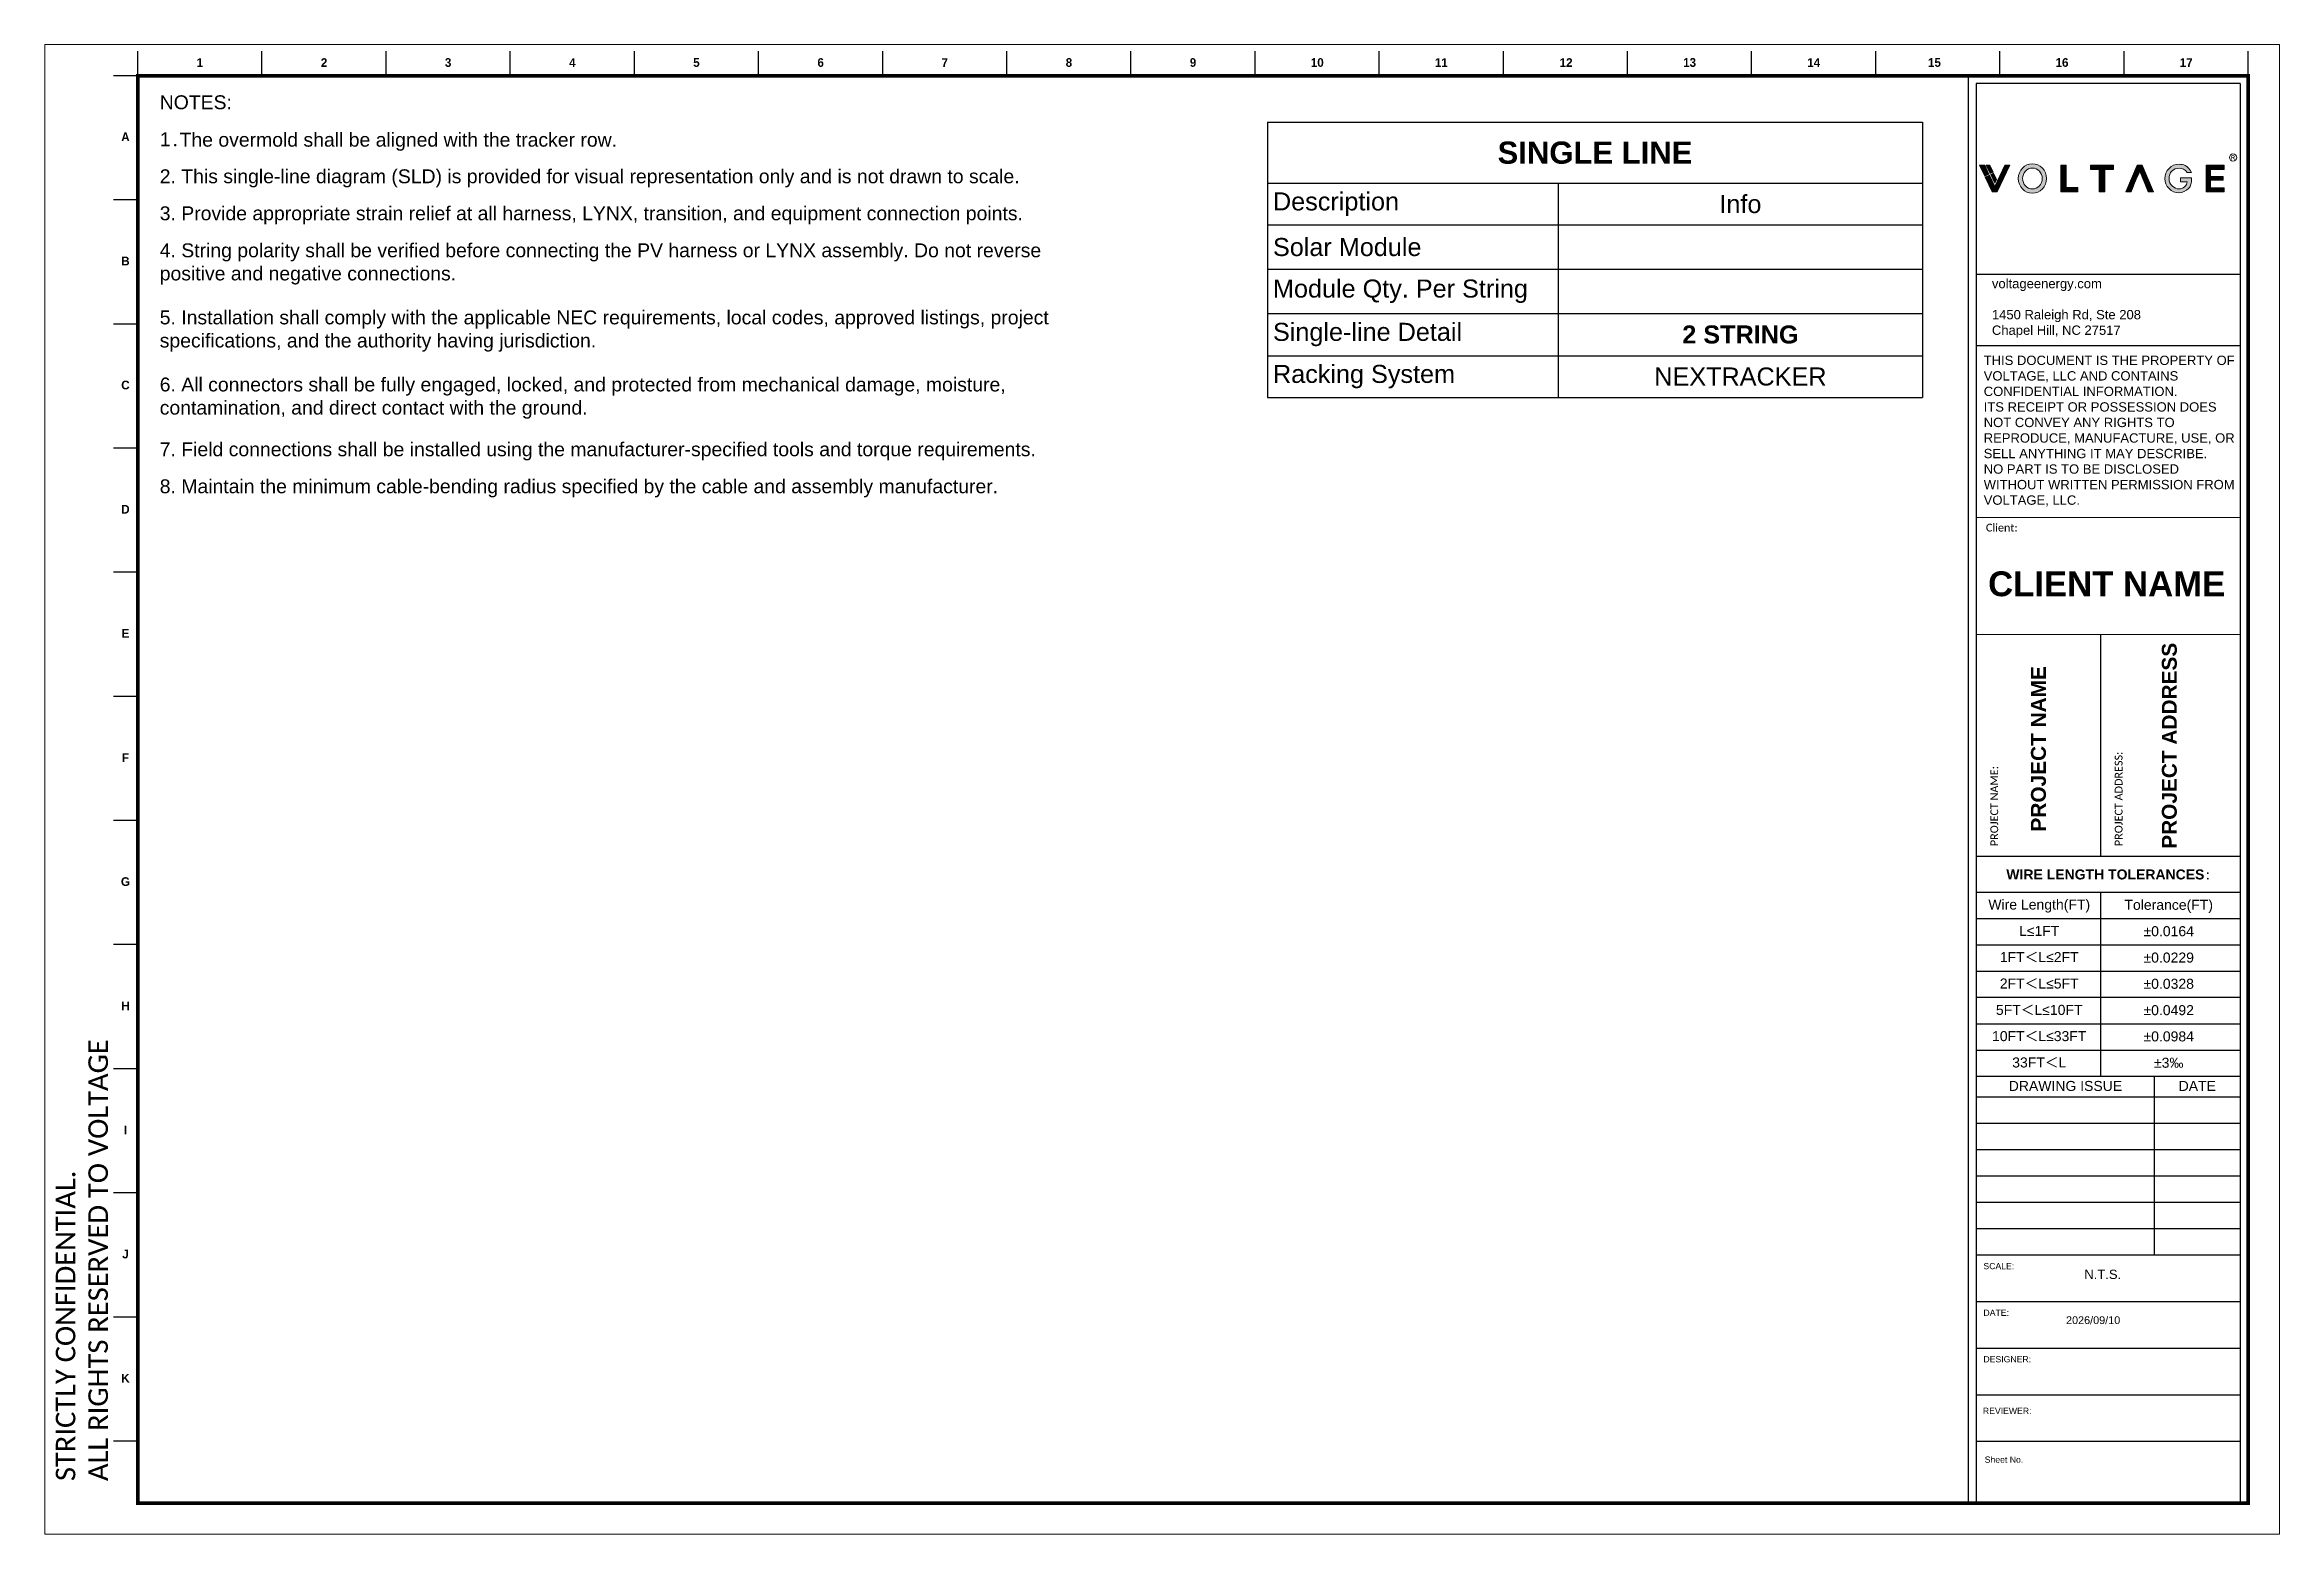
# Model space of a CAD drawing. Header units: millimetres. Extents: x 5106 to 6716, y 1990 to 3063.
import ezdxf
from ezdxf.enums import TextEntityAlignment as Align

# ---------------------------------------------------------------- set-up
doc = ezdxf.new("R2010")
doc.units = ezdxf.units.MM
doc.layers.get('DEFPOINTS').update_dxf_attribs({"lineweight": 0})
doc.layers.add('_TCH_MASK', color=7, linetype='Continuous', lineweight=0)
doc.layers.add('G-ANNO-TEXT', color=231, linetype='Continuous', lineweight=30)
for name, color, linetype in [('_U+56FE_U+5C42 1', 7, 'Continuous'), ('TB-FRAME', 7, 'Continuous'), ('TB-TEXT', 7, 'Continuous'), ('tb-tick-50', 5, 'Continuous')]:
    doc.layers.add(name, color=color, linetype=linetype)
doc.styles.add('Arial', font='arial.ttf', dxfattribs={"height": 1.05})
doc.styles.add('Arial_3', font='arial.ttf', dxfattribs={"height": 1.225})
doc.styles.add('Arial_4', font='arial.ttf', dxfattribs={"height": 1.25})
doc.styles.add('B140', font='bold.shx', dxfattribs={"height": 5.6})
doc.styles.add('Bold', font='arialbd.ttf', dxfattribs={"height": 18})
doc.styles.add('CALIBRI', font='calibri.ttf', dxfattribs={"height": 0.125})
doc.styles.get("Standard").update_dxf_attribs({"font": 'arial.ttf'})

# ---------------------------------------------------------------- blocks, each defined once
blk = doc.blocks.new('Frame1')
at = {"layer": '_U+56FE_U+5C42 1', "true_color": 0x003c70}
h = blk.add_hatch(color=156, dxfattribs=at)
h.dxf.hatch_style = 2
h.paths.add_polyline_path([(6503.5, 2968.7), (6506.5, 2970.1), (6503.5, 2976.6), (6499.8, 2976.6)])
h = blk.add_hatch(color=156, dxfattribs=at)
h.dxf.hatch_style = 2
h.paths.add_polyline_path([(6506.9, 2969.3), (6503.9, 2967.9), (6508.9, 2957.3), (6512.5, 2957.3), (6521.7, 2976.6), (6518, 2976.6), (6510.7, 2961.3)])
h = blk.add_hatch(color=156, dxfattribs=at)
h.dxf.hatch_style = 2
h.paths.add_polyline_path([(6507.5, 2970.5), (6509.5, 2971.5), (6507.1, 2976.6), (6504.6, 2976.6)])
h = blk.add_hatch(color=156, dxfattribs=at)
h.dxf.hatch_style = 2
h.paths.add_polyline_path([(6507.9, 2969.8), (6509.9, 2970.7), (6512, 2966.2), (6510.7, 2963.7)])
h = blk.add_hatch(color=156, dxfattribs=at)
h.dxf.hatch_style = 2
edge = h.paths.add_edge_path()
edge.add_spline(control_points=[(6537.9, 2977.6), (6532.3, 2977.6), (6527.7, 2972.8), (6527.7, 2966.9), (6527.7, 2961.1), (6532.3, 2956.3), (6537.9, 2956.3), (6543.5, 2956.3), (6548.1, 2961.1), (6548.1, 2966.9), (6548.1, 2972.8), (6543.5, 2977.6), (6537.9, 2977.6)], knot_values=[0, 0, 0, 0, 1, 1, 1, 2, 2, 2, 3, 3, 3, 4, 4, 4, 4], degree=3, periodic=0)
edge = h.paths.add_edge_path()
edge.add_spline(control_points=[(6537.9, 2959.4), (6534, 2959.4), (6530.8, 2962.8), (6530.8, 2966.9), (6530.8, 2971.1), (6534, 2974.5), (6537.9, 2974.5), (6541.8, 2974.5), (6545, 2971.1), (6545, 2966.9), (6545, 2962.8), (6541.8, 2959.4), (6537.9, 2959.4)], knot_values=[0, 0, 0, 0, 1, 1, 1, 2, 2, 2, 3, 3, 3, 4, 4, 4, 4], degree=3, periodic=0)
h = blk.add_hatch(color=156, dxfattribs=at)
h.dxf.hatch_style = 2
h.paths.add_polyline_path([(6570.6, 2960.5), (6570.6, 2957.3), (6558.4, 2957.3), (6558.4, 2976.6), (6562.2, 2976.6), (6562.2, 2960.5)])
h = blk.add_hatch(color=156, dxfattribs=at)
h.dxf.hatch_style = 2
h.paths.add_polyline_path([(6596.3, 2973.4), (6590, 2973.4), (6590, 2957.3), (6586.1, 2957.3), (6586.1, 2973.4), (6579.8, 2973.4), (6579.8, 2976.6), (6596.3, 2976.6)])
h = blk.add_hatch(color=156, dxfattribs=at)
h.dxf.hatch_style = 2
edge = h.paths.add_edge_path()
edge.add_spline(control_points=[(6615.2, 2972.2), (6615.8, 2973.5), (6608.9, 2957.3), (6608.9, 2957.3), (6608.9, 2957.3), (6605.3, 2957.3), (6605.3, 2957.3), (6605.3, 2957.3), (6613.4, 2976.6), (6613.4, 2976.6), (6613.4, 2976.6), (6617, 2976.6), (6617, 2976.6), (6617, 2976.6), (6625.1, 2957.3), (6625.1, 2957.3), (6625.1, 2957.3), (6621.4, 2957.3), (6621.4, 2957.3), (6621.4, 2957.3), (6615.2, 2972.2), (6615.2, 2972.2)], knot_values=[0, 0, 0, 0, 1, 1, 1, 2, 2, 2, 3, 3, 3, 4, 4, 4, 5, 5, 5, 6, 6, 6, 7, 7, 7, 7], degree=3, periodic=0)
h = blk.add_hatch(color=156, dxfattribs=at)
h.dxf.hatch_style = 2
edge = h.paths.add_edge_path()
edge.add_spline(control_points=[(6644.5, 2967.4), (6644.5, 2967.4), (6652.6, 2967.4), (6652.6, 2967.4), (6652.6, 2967.4), (6652.6, 2966.7), (6652.6, 2966.7), (6652.6, 2965.3), (6652.4, 2963.9), (6652.1, 2962.8), (6651.8, 2961.7), (6651.2, 2960.8), (6650.4, 2959.8), (6648.5, 2957.8), (6646.2, 2956.7), (6643.4, 2956.7), (6640.6, 2956.7), (6638.2, 2957.7), (6636.3, 2959.7), (6634.3, 2961.7), (6633.3, 2964.1), (6633.3, 2966.9), (6633.3, 2969.8), (6634.3, 2972.2), (6636.3, 2974.2), (6638.3, 2976.2), (6640.8, 2977.2), (6643.6, 2977.2), (6645.2, 2977.2), (6646.6, 2976.9), (6648, 2976.3), (6649.2, 2975.7), (6651.8, 2973.7), (6652.4, 2971.3), (6652.4, 2971.3), (6649.5, 2971.3), (6649.5, 2971.3), (6647.9, 2973.5), (6646, 2974.4), (6643.7, 2974.4), (6641.6, 2974.4), (6639.8, 2973.7), (6638.4, 2972.3), (6637, 2970.9), (6636.3, 2969.1), (6636.3, 2966.9), (6636.3, 2964.7), (6637.1, 2962.9), (6638.7, 2961.5), (6640.2, 2960.2), (6641.8, 2959.5), (6643.5, 2959.5), (6644.9, 2959.5), (6646.3, 2960), (6647.4, 2961), (6648.6, 2962), (6649.3, 2963.2), (6649.4, 2964.6), (6649.4, 2964.6), (6644.5, 2964.6), (6644.5, 2964.6), (6644.5, 2964.6), (6644.5, 2967.4), (6644.5, 2967.4)], knot_values=[0, 0, 0, 0, 1, 1, 1, 2, 2, 2, 3, 3, 3, 4, 4, 4, 5, 5, 5, 6, 6, 6, 7, 7, 7, 8, 8, 8, 9, 9, 9, 10, 10, 10, 11, 11, 11, 12, 12, 12, 13, 13, 13, 14, 14, 14, 15, 15, 15, 16, 16, 16, 17, 17, 17, 18, 18, 18, 19, 19, 19, 20, 20, 20, 21, 21, 21, 21], degree=3, periodic=0)
h = blk.add_hatch(color=156, dxfattribs=at)
h.dxf.hatch_style = 2
h.paths.add_polyline_path([(6676.1, 2973.5), (6676.1, 2976.6), (6666.1, 2976.6), (6663, 2976.6), (6663, 2973.5), (6663, 2968.4), (6663, 2965.7), (6663, 2960.2), (6663, 2957.3), (6666.1, 2957.3), (6676.1, 2957.3), (6676.1, 2960.2), (6666.1, 2960.2), (6666.1, 2965.7), (6675.4, 2965.7), (6675.4, 2968.4), (6666.1, 2968.4), (6666.1, 2973.5)])
at = {"color": 0}
for p, q in [((6491.7, 3041), (6491.7, 2012.4)), ((6687.6, 3035.3), (6497.4, 3035.3)), ((6497.4, 3035.3), (6497.4, 2012.4)), ((6687.6, 3035.3), (6687.6, 2012.4)), ((6497.4, 2898), (6687.8, 2898)), ((6497.4, 2846.7), (6687.8, 2846.7)), ((6687.6, 2478.4), (6497.4, 2478.4)), ((6687.6, 2452.5), (6497.4, 2452.5)), ((6687.6, 2433.5), (6497.4, 2433.5)), ((6687.6, 2414.6), (6497.4, 2414.6)), ((6687.6, 2395.6), (6497.4, 2395.6)), ((6687.6, 2395.6), (6497.4, 2395.6)), ((6687.6, 2376.7), (6497.4, 2376.7)), ((6687.6, 2357.7), (6497.4, 2357.7)), ((6687.6, 2338.7), (6497.4, 2338.7)), ((6687.6, 2319.8), (6497.4, 2319.8)), ((6687.6, 2319.8), (6497.4, 2319.8)), ((6625.7, 2319.8), (6625.7, 2191.3)), ((6687.6, 2305), (6497.4, 2305)), ((6687.6, 2286.1), (6497.4, 2286.1)), ((6687.6, 2267.1), (6497.4, 2267.1)), ((6687.6, 2248.1), (6497.4, 2248.1)), ((6687.6, 2229.2), (6497.4, 2229.2)), ((6687.6, 2210.2), (6497.4, 2210.2)), ((6497.4, 2191.3), (6687.6, 2191.3)), ((6497.4, 2191.3), (6687.8, 2191.3)), ((6497.4, 2157.7), (6687.6, 2157.7)), ((6497.4, 2124.2), (6687.6, 2124.2)), ((6497.4, 2090.6), (6687.6, 2090.6)), ((6497.4, 2057.1), (6687.6, 2057.1))]:
    blk.add_line(p, q, dxfattribs=at)
for points in [[(6587.1, 2478.4), (6587.1, 2638.5)], [(6587.1, 2319.8), (6587.1, 2452.5)]]:
    blk.add_lwpolyline(points)
at = {"layer": '_U+56FE_U+5C42 1', "lineweight": 0}
for points in [[(6503.5, 2968.7), (6506.5, 2970.1), (6503.5, 2976.6), (6499.8, 2976.6), (6503.5, 2968.7)], [(6506.9, 2969.3), (6503.9, 2967.9), (6508.9, 2957.3), (6512.5, 2957.3), (6521.7, 2976.6), (6518, 2976.6), (6510.7, 2961.3), (6506.9, 2969.3)], [(6507.5, 2970.5), (6509.5, 2971.5), (6507.1, 2976.6), (6504.6, 2976.6), (6507.5, 2970.5)], [(6507.9, 2969.8), (6509.9, 2970.7), (6512, 2966.2), (6510.7, 2963.7), (6507.9, 2969.8)], [(6570.6, 2960.5), (6570.6, 2957.3), (6558.4, 2957.3), (6558.4, 2976.6), (6562.2, 2976.6), (6562.2, 2960.5), (6570.6, 2960.5)], [(6596.3, 2973.4), (6590, 2973.4), (6590, 2957.3), (6586.1, 2957.3), (6586.1, 2973.4), (6579.8, 2973.4), (6579.8, 2976.6), (6596.3, 2976.6), (6596.3, 2973.4)], [(6676.1, 2973.5), (6676.1, 2976.6), (6666.1, 2976.6), (6663, 2976.6), (6663, 2973.5), (6663, 2968.4), (6663, 2965.7), (6663, 2960.2), (6663, 2957.3), (6666.1, 2957.3), (6676.1, 2957.3), (6676.1, 2960.2), (6666.1, 2960.2), (6666.1, 2965.7), (6675.4, 2965.7), (6675.4, 2968.4), (6666.1, 2968.4), (6666.1, 2973.5), (6676.1, 2973.5)]]:
    blk.add_lwpolyline(points, dxfattribs=at)
at = {"layer": '_U+56FE_U+5C42 1', "color": 156, "lineweight": 0, "true_color": 0x003c70}
blk.add_open_spline([(6685.1, 2982.1), (6685.1, 2980.6), (6683.9, 2979.4), (6682.4, 2979.4), (6681, 2979.4), (6679.8, 2980.6), (6679.8, 2982.1), (6679.8, 2983.5), (6681, 2984.7), (6682.4, 2984.7), (6683.9, 2984.7), (6685.1, 2983.5), (6685.1, 2982.1)], degree=3, knots=[0, 0, 0, 0, 1, 1, 1, 2, 2, 2, 3, 3, 3, 4, 4, 4, 4], dxfattribs=at)
at = {"layer": '_U+56FE_U+5C42 1', "lineweight": 0}
for points, knots in [([(6537.9, 2977.6), (6532.3, 2977.6), (6527.7, 2972.8), (6527.7, 2966.9), (6527.7, 2961.1), (6532.3, 2956.3), (6537.9, 2956.3), (6543.5, 2956.3), (6548.1, 2961.1), (6548.1, 2966.9), (6548.1, 2972.8), (6543.5, 2977.6), (6537.9, 2977.6)], [0, 0, 0, 0, 1, 1, 1, 2, 2, 2, 3, 3, 3, 4, 4, 4, 4]), ([(6537.9, 2959.4), (6534, 2959.4), (6530.8, 2962.8), (6530.8, 2966.9), (6530.8, 2971.1), (6534, 2974.5), (6537.9, 2974.5), (6541.8, 2974.5), (6545, 2971.1), (6545, 2966.9), (6545, 2962.8), (6541.8, 2959.4), (6537.9, 2959.4)], [0, 0, 0, 0, 1, 1, 1, 2, 2, 2, 3, 3, 3, 4, 4, 4, 4]), ([(6615.2, 2972.2), (6615.8, 2973.5), (6608.9, 2957.3), (6608.9, 2957.3), (6608.9, 2957.3), (6605.3, 2957.3), (6605.3, 2957.3), (6605.3, 2957.3), (6613.4, 2976.6), (6613.4, 2976.6), (6613.4, 2976.6), (6617, 2976.6), (6617, 2976.6), (6617, 2976.6), (6625.1, 2957.3), (6625.1, 2957.3), (6625.1, 2957.3), (6621.4, 2957.3), (6621.4, 2957.3), (6621.4, 2957.3), (6615.2, 2972.2), (6615.2, 2972.2)], [0, 0, 0, 0, 1, 1, 1, 2, 2, 2, 3, 3, 3, 4, 4, 4, 5, 5, 5, 6, 6, 6, 7, 7, 7, 7]), ([(6644.5, 2967.4), (6644.5, 2967.4), (6652.6, 2967.4), (6652.6, 2967.4), (6652.6, 2967.4), (6652.6, 2966.7), (6652.6, 2966.7), (6652.6, 2965.3), (6652.4, 2963.9), (6652.1, 2962.8), (6651.8, 2961.7), (6651.2, 2960.8), (6650.4, 2959.8), (6648.5, 2957.8), (6646.2, 2956.7), (6643.4, 2956.7), (6640.6, 2956.7), (6638.2, 2957.7), (6636.3, 2959.7), (6634.3, 2961.7), (6633.3, 2964.1), (6633.3, 2966.9), (6633.3, 2969.8), (6634.3, 2972.2), (6636.3, 2974.2), (6638.3, 2976.2), (6640.8, 2977.2), (6643.6, 2977.2), (6645.2, 2977.2), (6646.6, 2976.9), (6648, 2976.3), (6649.2, 2975.7), (6651.8, 2973.7), (6652.4, 2971.3), (6652.4, 2971.3), (6649.5, 2971.3), (6649.5, 2971.3), (6647.9, 2973.5), (6646, 2974.4), (6643.7, 2974.4), (6641.6, 2974.4), (6639.8, 2973.7), (6638.4, 2972.3), (6637, 2970.9), (6636.3, 2969.1), (6636.3, 2966.9), (6636.3, 2964.7), (6637.1, 2962.9), (6638.7, 2961.5), (6640.2, 2960.2), (6641.8, 2959.5), (6643.5, 2959.5), (6644.9, 2959.5), (6646.3, 2960), (6647.4, 2961), (6648.6, 2962), (6649.3, 2963.2), (6649.4, 2964.6), (6649.4, 2964.6), (6644.5, 2964.6), (6644.5, 2964.6), (6644.5, 2964.6), (6644.5, 2967.4), (6644.5, 2967.4)], [0, 0, 0, 0, 1, 1, 1, 2, 2, 2, 3, 3, 3, 4, 4, 4, 5, 5, 5, 6, 6, 6, 7, 7, 7, 8, 8, 8, 9, 9, 9, 10, 10, 10, 11, 11, 11, 12, 12, 12, 13, 13, 13, 14, 14, 14, 15, 15, 15, 16, 16, 16, 17, 17, 17, 18, 18, 18, 19, 19, 19, 20, 20, 20, 21, 21, 21, 21])]:
    blk.add_open_spline(points, degree=3, knots=knots, dxfattribs=at)
at = {"layer": 'DEFPOINTS', "color": 4, "linetype": 'Continuous', "flags": 128}
blk.add_lwpolyline([(5105.7, 1990), (5105.7, 3063.4), (6715.8, 3063.4), (6715.8, 1990)], close=True, dxfattribs=at)
at = {"layer": 'DEFPOINTS'}
for p in [(6676, 3049.1), (5195.2, 2034.7)]:
    blk.add_point(p, dxfattribs=at)
at = {"layer": 'TB-FRAME', "linetype": 'Continuous', "lineweight": 0}
for p, q in [((6497.4, 2722.6), (6687.8, 2722.6)), ((6497.4, 2638.5), (6687.8, 2638.5))]:
    blk.add_line(p, q, dxfattribs=at)
at = {"layer": 'TB-FRAME', "const_width": 2.68}
blk.add_lwpolyline([(5172.8, 3041), (6693.4, 3041), (6693.4, 2012.4), (5172.8, 2012.4)], close=True, dxfattribs=at)
at = {"layer": 'tb-tick-50', "flags": 128}
for points in [[(5172.8, 3041), (5172.8, 3058.7)], [(5262.2, 3041), (5262.2, 3058.7)], [(5351.7, 3041), (5351.7, 3058.7)], [(5441.1, 3041), (5441.1, 3058.7)], [(5530.6, 3041), (5530.6, 3058.7)], [(5620, 3041), (5620, 3058.7)], [(5709.5, 3041), (5709.5, 3058.7)], [(5798.9, 3041), (5798.9, 3058.7)], [(5888.4, 3041), (5888.4, 3058.7)], [(5977.8, 3041), (5977.8, 3058.7)], [(6067.3, 3041), (6067.3, 3058.7)], [(6156.7, 3041), (6156.7, 3058.7)], [(6246.2, 3041), (6246.2, 3058.7)], [(6335.6, 3041), (6335.6, 3058.7)], [(6425.1, 3041), (6425.1, 3058.7)], [(6514.5, 3041), (6514.5, 3058.7)], [(6604, 3041), (6604, 3058.7)], [(6693.4, 3041), (6693.4, 3058.7)], [(5172.8, 3041), (5155.2, 3041)], [(5172.8, 2951.6), (5155.2, 2951.6)], [(5172.8, 2862.1), (5155.2, 2862.1)], [(5172.8, 2772.7), (5155.2, 2772.7)], [(5172.8, 2683.2), (5155.2, 2683.2)], [(5172.8, 2593.8), (5155.2, 2593.8)], [(5172.8, 2504.3), (5155.2, 2504.3)], [(5172.8, 2414.9), (5155.2, 2414.9)], [(5172.8, 2325.4), (5155.2, 2325.4)], [(5172.8, 2236), (5155.2, 2236)], [(5172.8, 2146.5), (5155.2, 2146.5)], [(5172.8, 2057.1), (5155.2, 2057.1)]]:
    blk.add_lwpolyline(points, dxfattribs=at)
blk.add_text('Sheet No.', height=4.47).set_placement((6503.5, 2041.6))
at = {"insert": (6591.4, 2674.8), "char_height": 17.905, "attachment_point": 5, "style": 'Arial'}
blk.add_mtext_dynamic_manual_height_columns('{\\fArial|b1|i0|c134|p34;CLIENT NAME}', width=205.012, gutter_width=5.25, heights=[16.9], dxfattribs=at)
at = {"char_height": 10.743, "attachment_point": 5, "rotation": 90, "style": 'Arial'}
for s, insert in [('{\\fArial|b1|i0|c134|p34;PROJECT ADDRESS}', (6636.6, 2558.2)), ('{\\fArial|b1|i0|c134|p34;PROJECT NAME}', (6542.3, 2556))]:
    blk.add_mtext_dynamic_manual_height_columns(s, width=200, gutter_width=5.25, heights=[-11.1], dxfattribs=dict(at, insert=insert))
at = {"color": 0, "attachment_point": 2, "line_spacing_factor": 0.941778, "style": 'Arial_4'}
for s, insert, char_height, width in [('{\\fArial|b1|i0|c134|p34;WIRE LENGTH TOLERANCES\\fSimSun|b1|i0|c134|p2;:}', (6592.9, 2469.1), 7.212, 186.989), ('Wire Length(FT)', (6542.8, 2447.4), 7.212, 186.989), ('Tolerance(FT)', (6636.1, 2447.2), 7.212, 186.989), ('L≤1FT', (6542.8, 2428.4), 7.21, 186.989), ('±0.0164', (6636.1, 2428.2), 7.21, 186.989), ('1FT{\\fSimSun|b0|i0|c134|p2;＜}L≤2FT', (6542.8, 2409.5), 7.212, 186.989), ('±0.0229', (6636.1, 2409.2), 7.21, 186.989), ('2FT{\\fSimSun|b0|i0|c134|p2;＜}L≤5FT', (6542.8, 2390.5), 7.212, 186.989), ('±0.0328', (6636.1, 2390.3), 7.21, 186.989), ('5FT{\\fSimSun|b0|i0|c134|p2;＜}L≤10FT', (6542.8, 2371.5), 7.212, 186.989), ('±0.0492', (6636.1, 2371.3), 7.21, 186.989), ('10FT{\\fSimSun|b0|i0|c134|p2;＜}L≤33FT', (6542.8, 2352.6), 7.212, 186.989), ('±0.0984', (6636.1, 2352.4), 7.21, 186.989), ('33FT{\\fSimSun|b0|i0|c134|p2;＜}L', (6542.8, 2333.6), 7.212, 186.989), ('±3‰', (6636.1, 2333.4), 7.21, 186.989), ('DRAWING ISSUE', (6561.7, 2316.7), 7.212, 186.989), ('DATE', (6656.7, 2316.7), 7.21, 32.051)]:
    blk.add_mtext(s, dxfattribs=dict(at, insert=insert, char_height=char_height, width=width))
at = {"color": 18, "true_color": 0x000000, "insert": (5113.7, 2028.4), "char_height": 16.101, "width": 328.439, "attachment_point": 1, "rotation": 90, "style": 'Arial'}
blk.add_mtext('{\\fCalibri|b0|i0|c134|p34;\\H0.875x;\\C256;STRICTLY CONFIDENTIAL.\\PALL RIGHTS RESERVED TO VOLTAGE}', dxfattribs=at)
at = {"color": 0, "attachment_point": 1, "style": 'Arial'}
for s, insert, char_height, width in [('SCALE:', (6502.6, 2185.5), 4.47, 45.752), ('N.T.S.', (6575.3, 2180.7), 6.71, 101.99), ('DATE:', (6502.6, 2151.9), 4.47, 45.752), ('DESIGNER:', (6502.6, 2118.4), 4.47, 45.752), ('REVIEWER:', (6502.2, 2081.2), 4.47, 68.083)]:
    blk.add_mtext(s, dxfattribs=dict(at, insert=insert, char_height=char_height, width=width))
at = {"insert": (6562.1, 2147.1), "char_height": 5.59, "width": 38.447, "attachment_point": 1}
blk.add_mtext('2026/09/10', dxfattribs=at)
at = {"style": 'CALIBRI'}
for tag, height, p in [('DESIGNER', 5.59, (6559.3, 2118.6)), ('REVIEWER', 5.59, (6559.3, 2085)), ('PAGE', 11.6, (6561.3, 2048.7))]:
    blk.add_attdef(tag, text='', height=height, dxfattribs=at).set_placement(p, align=Align.TOP_LEFT)
at = {"layer": '_U+56FE_U+5C42 1', "color": 156, "lineweight": 0, "true_color": 0x003c70, "insert": (6680.9, 2980.6), "char_height": 3.029, "attachment_point": 7}
blk.add_mtext('\\fArial|b1|i0|c0|p34;\\W1;R', dxfattribs=at)
at = {"layer": 'G-ANNO-TEXT', "color": 7, "insert": (6508.7, 2894.6), "char_height": 6.714, "width": 182.306, "attachment_point": 1, "style": 'Arial_3'}
blk.add_mtext('voltageenergy.com\\P\\P1450 Raleigh Rd, Ste 208\\PChapel Hill, NC 27517', dxfattribs=at)
at = {"layer": 'G-ANNO-TEXT', "color": 0, "insert": (6502.8, 2850.5), "char_height": 6.7142, "width": 180.276, "attachment_point": 1, "style": 'Arial_3'}
blk.add_mtext(' \\PTHIS DOCUMENT IS THE PROPERTY OF VOLTAGE, LLC AND CONTAINS CONFIDENTIAL INFORMATION. \\PITS RECEIPT OR POSSESSION DOES NOT CONVEY ANY RIGHTS TO REPRODUCE, MANUFACTURE, USE, OR SELL ANYTHING IT MAY DESCRIBE. \\PNO PART IS TO BE DISCLOSED WITHOUT WRITTEN PERMISSION FROM VOLTAGE, LLC.', dxfattribs=at)
at = {"layer": 'TB-TEXT', "style": 'CALIBRI'}
for s, p in [('PROJECT ADDRESS:', (6597.2, 2485.9)), ('PROJECT NAME:', (6507.6, 2485.9))]:
    blk.add_text(s, height=5.595, rotation=90, dxfattribs=at).set_placement(p, align=Align.TOP_LEFT)
at = {"layer": 'TB-TEXT', "insert": (6504.4, 2718.2), "char_height": 5.6, "width": 630.318, "attachment_point": 1, "style": 'CALIBRI'}
blk.add_mtext('Client:', dxfattribs=at)
at = {"layer": 'tb-tick-50', "char_height": 6.26, "attachment_point": 5, "style": 'B140'}
for s, insert, width in [('1', (5217.5, 3050.5), 89.448), ('2', (5307, 3050.5), 89.448), ('3', (5396.4, 3050.5), 89.448), ('4', (5485.9, 3050.5), 89.448), ('5', (5575.3, 3050.5), 89.448), ('6', (5664.8, 3050.5), 89.448), ('7', (5754.2, 3050.5), 89.448), ('8', (5843.7, 3050.5), 89.448), ('9', (5933.1, 3050.5), 89.448), ('10', (6022.6, 3050.5), 89.448), ('11', (6112, 3050.5), 89.448), ('12', (6201.9, 3050.5), 89.448), ('13', (6290.9, 3050.5), 89.448), ('14', (6380.3, 3050.5), 89.448), ('15', (6467.3, 3050.5), 89.448), ('16', (6559.2, 3050.5), 89.448), ('17', (6648.7, 3050.5), 89.448), ('A', (5163.9, 2997), 17.645), ('B', (5163.9, 2907.5), 17.645), ('C', (5163.9, 2818.1), 17.645), ('D', (5163.9, 2728.6), 17.645), ('E', (5163.9, 2639.2), 17.645), ('F', (5163.9, 2549.7), 17.645), ('G', (5163.9, 2460.3), 17.645), ('H', (5163.9, 2370.8), 17.645), ('I', (5164, 2281.4), 17.645), ('J', (5163.9, 2191.9), 17.645), ('K', (5163.9, 2102.5), 17.645)]:
    blk.add_mtext(s, dxfattribs=dict(at, insert=insert, width=width))
blk = doc.blocks.new('SLD_NOTES')
at = {"insert": (0, 0), "char_height": 10, "attachment_point": 1}
blk.add_mtext_dynamic_manual_height_columns('\\pxsm0.8;{\\fArial|b0|i0|c0|p34;NOTES:\\P\\P1\\fSimSun|b0|i0|c134|p2;.\\P\\P\\fArial|b0|i0|c0|p34;2. This single-line diagram (SLD) is provided for visual representation only and is not drawn to scale.\\P\\P3. Provide appropriate strain relief at all harness, LYNX, transition, and equipment connection points.\\P\\P\\psm1;4. String polarity shall be verified before connecting the PV harness or LYNX assembly. Do not reverse positive and\\fArial|b0|i0|c134|p34; \\fArial|b0|i0|c0|p34;negative connections.\\P\\psm0.9;\\P\\psm1;5. Installation shall comply with the applicable NEC requirements,\\fArial|b0|i0|c134|p34; \\fArial|b0|i0|c0|p34;local codes, approved listings, project specifications, and the authority having jurisdiction.\\P\\psm0.9;\\P\\psm1;6. All connectors shall be fully engaged, locked, and protected from mechanical damage, moisture,\\fArial|b0|i0|c134|p34; \\fArial|b0|i0|c0|p34;contamination, and direct\\fArial|b0|i0|c134|p34; \\fArial|b0|i0|c0|p34;contact with the ground.\\P\\psm0.8;\\P7. Field connections shall be installed using the manufacturer-specified tools and torque requirements.\\P\\P8. Maintain the minimum cable-bending radius specified by the cable and assembly manufacturer.}', width=644.632, gutter_width=12.5, heights=[-291], dxfattribs=at)
blk.add_attdef('NOTE1', (14.3, -37), '', height=10)
blk = doc.blocks.new('*T19')
at = {"layer": '_TCH_MASK', "color": 0, "linetype": 'ByBlock', "lineweight": -2, "transparency": 16777216}
for p, q in [((0, 0), (472, 0)), ((0, 0), (0, -198.4)), ((472, 0), (472, -198.4)), ((0, -44.1), (472, -44.1)), ((209.6, -44.1), (209.6, -198.4)), ((0, -74.1), (472, -74.1)), ((0, -106), (472, -106)), ((0, -137.9), (472, -137.9)), ((0, -168.4), (472, -168.4)), ((0, -198.4), (472, -198.4))]:
    blk.add_line(p, q, dxfattribs=at)
at = {"layer": '_TCH_MASK', "color": 0, "transparency": 16777216, "insert": (236, -22.1), "char_height": 16, "width": 463.93, "attachment_point": 5, "style": 'Bold'}
blk.add_mtext('SINGLE LINE', dxfattribs=at)
at = {"layer": '_TCH_MASK', "color": 0, "transparency": 16777216, "char_height": 13}
for s, insert, width, attachment_point in [('Description', (4, -59.1), 201.522, 4), ('Info', (340.8, -59.1), 254.308, 5), ('Solar Module', (4, -90.1), 201.522, 4), ('Module Qty. Per String', (4, -121.9), 201.522, 4), ('Single-line Detail', (4, -153.1), 201.522, 4), ('{\\fArial|b1|i0|c134|p34;2 STRING}', (340.8, -153.1), 254.308, 5), ('Racking System', (4, -183.4), 201.522, 4), ('NEXTRACKER', (340.8, -183.4), 254.308, 5)]:
    blk.add_mtext(s, dxfattribs=dict(at, insert=insert, width=width, attachment_point=attachment_point))

msp = doc.modelspace()

# ---------------------------------------------------------------- block references
for name, p in [('Frame1', (0, 0)), ('*T19', (5986.7, 3007.6))]:
    msp.add_blockref(name, p)
msp.add_blockref('SLD_NOTES', (5188.6, 3026.9)).add_auto_attribs({'NOTE1': 'The overmold shall be aligned with the tracker row.'})

doc.saveas('drawing.dxf')
